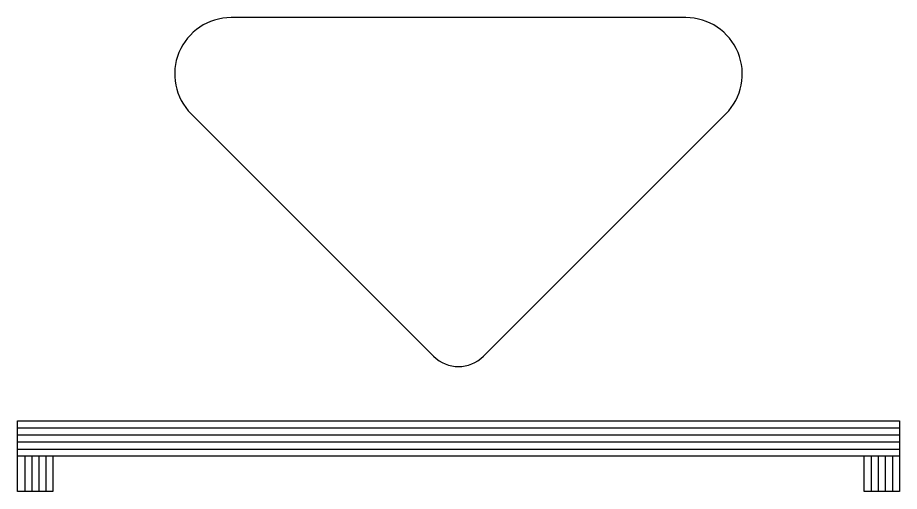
# Model space of a CAD drawing. Extents: x 0 to 420, y 0 to 297.
# Drawn here: x 187.4 to 199.9, y 195.32 to 202.04 of the extents above; entities that cross this region are included whole.
import ezdxf

# ---------------------------------------------------------------- set-up
doc = ezdxf.new("R2010")
doc.units = 0
doc.header["$LTSCALE"] = 23.1
doc.layers.add('10000_FRONT', color=7, linetype='CONTINUOUS')

msp = doc.modelspace()

# ---------------------------------------------------------------- linework, layer by layer
at = {"layer": '10000_FRONT', "color": 7, "linetype": 'CONTINUOUS'}
for p, q in [((196.871, 202.041), (190.424, 202.041)), ((189.858, 200.675), (193.294, 197.239)), ((194.001, 197.239), (197.437, 200.675)), ((187.398, 195.323), (187.398, 196.323)), ((187.398, 196.323), (199.898, 196.323)), ((199.898, 196.323), (199.898, 195.323)), ((187.398, 196.223), (199.898, 196.223)), ((187.398, 196.123), (199.898, 196.123)), ((187.398, 196.023), (199.898, 196.023)), ((187.398, 195.923), (199.898, 195.923)), ((199.898, 195.823), (187.398, 195.823)), ((187.498, 195.823), (187.498, 195.323)), ((187.598, 195.823), (187.598, 195.323)), ((187.698, 195.823), (187.698, 195.323)), ((187.798, 195.823), (187.798, 195.323)), ((187.898, 195.823), (187.898, 195.323)), ((199.398, 195.323), (199.398, 195.823)), ((199.498, 195.823), (199.498, 195.323)), ((199.598, 195.823), (199.598, 195.323)), ((199.698, 195.823), (199.698, 195.323)), ((199.798, 195.823), (199.798, 195.323)), ((187.898, 195.323), (187.398, 195.323)), ((199.898, 195.323), (199.398, 195.323))]:
    msp.add_line(p, q, dxfattribs=at)
for centre, radius, start, end in [((190.424, 201.241), 0.8, 90, 225), ((196.871, 201.241), 0.8, 315, 90), ((193.648, 197.593), 0.5, 225, 315)]:
    msp.add_arc(centre, radius, start, end, dxfattribs=at)

doc.saveas('drawing.dxf')
